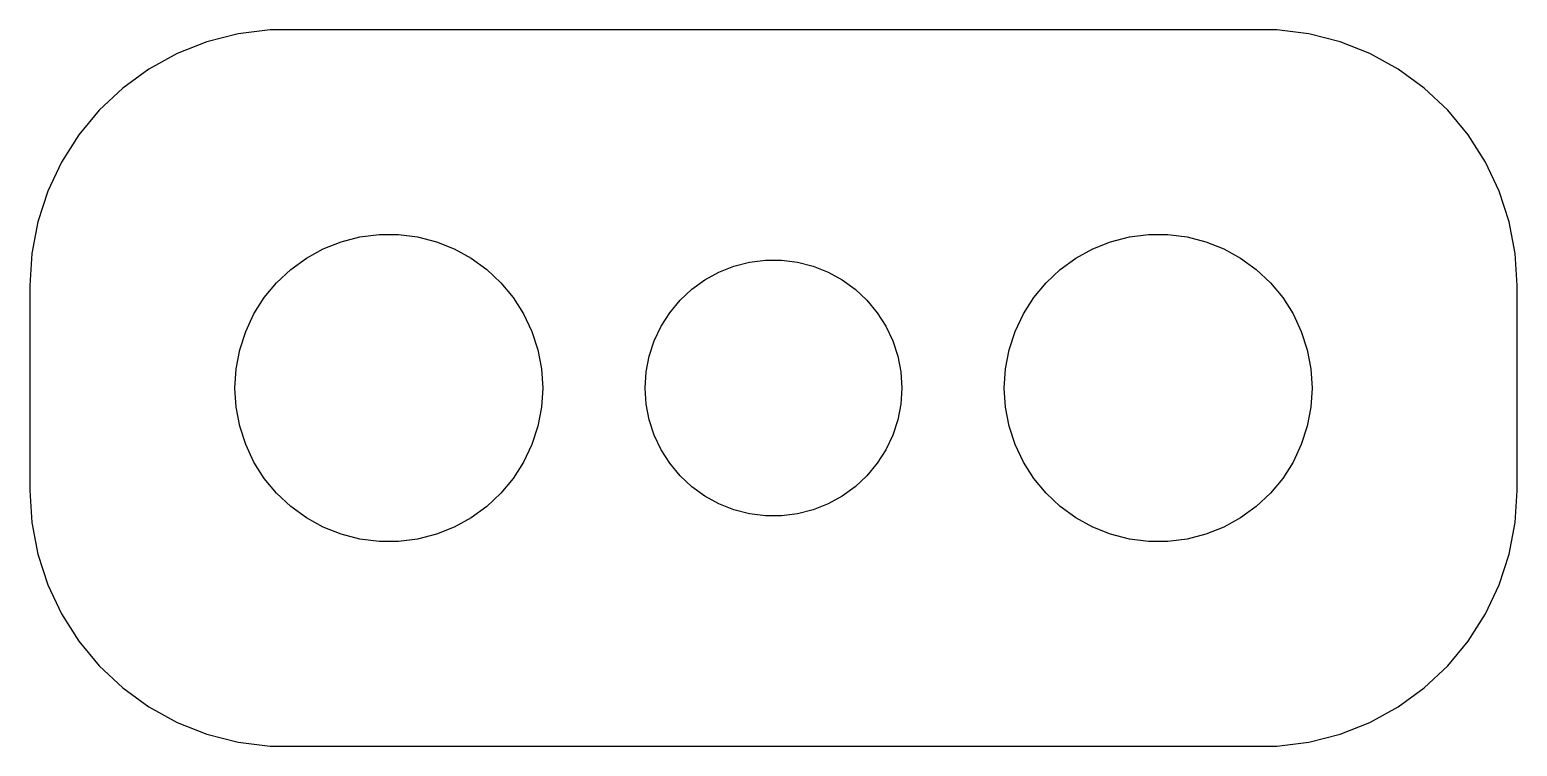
# Model space of a CAD drawing. Header units: metres. Extents: x -14.5 to 14.5, y 17 to 31.
import ezdxf

# ---------------------------------------------------------------- set-up
doc = ezdxf.new("R2010")
doc.units = ezdxf.units.M

msp = doc.modelspace()

# ---------------------------------------------------------------- linework, layer by layer
for p, q in [((-11.0451, 30.7553), (-11.6289, 30.5241)), ((-10.4369, 30.9114), (-11.0451, 30.7553)), ((-9.81395, 30.9901), (-10.4369, 30.9114)), ((9.81395, 30.9901), (-9.81395, 30.9901)), ((10.4369, 30.9114), (9.81395, 30.9901)), ((11.0451, 30.7553), (10.4369, 30.9114)), ((11.6289, 30.5241), (11.0451, 30.7553)), ((-11.6289, 30.5241), (-12.1791, 30.2216)), ((12.1791, 30.2216), (11.6289, 30.5241)), ((-12.1791, 30.2216), (-12.6871, 29.8526)), ((12.6871, 29.8526), (12.1791, 30.2216)), ((-12.6871, 29.8526), (-13.1448, 29.4227)), ((13.1448, 29.4227), (12.6871, 29.8526)), ((-13.1448, 29.4227), (-13.5451, 28.9389)), ((13.5451, 28.9389), (13.1448, 29.4227)), ((-13.5451, 28.9389), (-13.8815, 28.4088)), ((13.8815, 28.4088), (13.5451, 28.9389)), ((-13.8815, 28.4088), (-14.1489, 27.8406)), ((14.1489, 27.8406), (13.8815, 28.4088)), ((-14.1489, 27.8406), (-14.3429, 27.2434)), ((14.3429, 27.2434), (14.1489, 27.8406)), ((-14.3429, 27.2434), (-14.4606, 26.6267)), ((-8.06213, 26.9469), (-7.68837, 26.9941)), ((-7.68837, 26.9941), (-7.31161, 26.9941)), ((-7.31161, 26.9941), (-6.93785, 26.9469)), ((6.93785, 26.9469), (7.31161, 26.9941)), ((7.31161, 26.9941), (7.68837, 26.9941)), ((7.68837, 26.9941), (8.06213, 26.9469)), ((14.4606, 26.6267), (14.3429, 27.2434)), ((-9.10747, 26.533), (-8.77733, 26.7145)), ((-8.77733, 26.7145), (-8.42705, 26.8532)), ((-8.42705, 26.8532), (-8.06213, 26.9469)), ((-6.93785, 26.9469), (-6.57294, 26.8532)), ((-6.57294, 26.8532), (-6.22266, 26.7145)), ((-6.22266, 26.7145), (-5.89252, 26.533)), ((5.89252, 26.533), (6.22266, 26.7145)), ((6.22266, 26.7145), (6.57294, 26.8532)), ((6.57294, 26.8532), (6.93785, 26.9469)), ((8.06213, 26.9469), (8.42705, 26.8532)), ((8.42705, 26.8532), (8.77733, 26.7145)), ((8.77733, 26.7145), (9.10747, 26.533)), ((-14.4606, 26.6267), (-14.5, 26)), ((-9.41226, 26.3115), (-9.10747, 26.533)), ((-5.89252, 26.533), (-5.58772, 26.3115)), ((-0.772537, 26.3776), (-0.468445, 26.4557)), ((-0.468445, 26.4557), (-0.156967, 26.4951)), ((-0.156967, 26.4951), (0.156967, 26.4951)), ((0.156967, 26.4951), (0.468445, 26.4557)), ((0.468445, 26.4557), (0.772537, 26.3776)), ((5.58772, 26.3115), (5.89252, 26.533)), ((9.10747, 26.533), (9.41226, 26.3115)), ((14.5, 26), (14.4606, 26.6267)), ((-9.6869, 26.0536), (-9.41226, 26.3115)), ((-5.58772, 26.3115), (-5.31308, 26.0536)), ((-1.59355, 25.9263), (-1.33955, 26.1108)), ((-1.33955, 26.1108), (-1.06444, 26.2621)), ((-1.06444, 26.2621), (-0.772537, 26.3776)), ((0.772537, 26.3776), (1.06444, 26.2621)), ((1.06444, 26.2621), (1.33955, 26.1108)), ((1.33955, 26.1108), (1.59355, 25.9263)), ((5.31308, 26.0536), (5.58772, 26.3115)), ((9.41226, 26.3115), (9.6869, 26.0536)), ((-14.5, 26), (-14.5, 22)), ((-9.92705, 25.7634), (-9.6869, 26.0536)), ((-5.31308, 26.0536), (-5.07294, 25.7634)), ((-1.82242, 25.7114), (-1.59355, 25.9263)), ((1.59355, 25.9263), (1.82242, 25.7114)), ((5.07294, 25.7634), (5.31308, 26.0536)), ((9.6869, 26.0536), (9.92705, 25.7634)), ((14.5, 22), (14.5, 26)), ((-10.1289, 25.4453), (-9.92705, 25.7634)), ((-5.07294, 25.7634), (-4.87108, 25.4453)), ((-2.02254, 25.4695), (-1.82242, 25.7114)), ((1.82242, 25.7114), (2.02254, 25.4695)), ((4.87108, 25.4453), (5.07294, 25.7634)), ((9.92705, 25.7634), (10.1289, 25.4453)), ((-10.2893, 25.1044), (-10.1289, 25.4453)), ((-4.87108, 25.4453), (-4.71066, 25.1044)), ((-2.19077, 25.2044), (-2.02254, 25.4695)), ((2.02254, 25.4695), (2.19077, 25.2044)), ((4.71066, 25.1044), (4.87108, 25.4453)), ((10.1289, 25.4453), (10.2893, 25.1044)), ((-10.4057, 24.7461), (-10.2893, 25.1044)), ((-4.71066, 25.1044), (-4.59424, 24.7461)), ((-2.32443, 24.9203), (-2.19077, 25.2044)), ((2.19077, 25.2044), (2.32443, 24.9203)), ((4.59424, 24.7461), (4.71066, 25.1044)), ((10.2893, 25.1044), (10.4057, 24.7461)), ((-10.4763, 24.376), (-10.4057, 24.7461)), ((-4.59424, 24.7461), (-4.52365, 24.376)), ((-2.42145, 24.6217), (-2.32443, 24.9203)), ((2.32443, 24.9203), (2.42145, 24.6217)), ((4.52365, 24.376), (4.59424, 24.7461)), ((10.4057, 24.7461), (10.4763, 24.376)), ((-10.5, 24), (-10.4763, 24.376)), ((-4.52365, 24.376), (-4.5, 24)), ((-2.48029, 24.3133), (-2.42145, 24.6217)), ((2.42145, 24.6217), (2.48029, 24.3133)), ((4.5, 24), (4.52365, 24.376)), ((10.4763, 24.376), (10.5, 24)), ((-2.5, 24), (-2.48029, 24.3133)), ((2.48029, 24.3133), (2.5, 24)), ((-10.4763, 23.624), (-10.5, 24)), ((-4.5, 24), (-4.52365, 23.624)), ((-2.48029, 23.6867), (-2.5, 24)), ((2.5, 24), (2.48029, 23.6867)), ((4.52365, 23.624), (4.5, 24)), ((10.5, 24), (10.4763, 23.624)), ((-10.4057, 23.2539), (-10.4763, 23.624)), ((-4.52365, 23.624), (-4.59424, 23.2539)), ((-2.42145, 23.3783), (-2.48029, 23.6867)), ((2.48029, 23.6867), (2.42145, 23.3783)), ((4.59424, 23.2539), (4.52365, 23.624)), ((10.4763, 23.624), (10.4057, 23.2539)), ((-10.2893, 22.8956), (-10.4057, 23.2539)), ((-4.59424, 23.2539), (-4.71066, 22.8956)), ((-2.32443, 23.0797), (-2.42145, 23.3783)), ((2.42145, 23.3783), (2.32443, 23.0797)), ((4.71066, 22.8956), (4.59424, 23.2539)), ((10.4057, 23.2539), (10.2893, 22.8956)), ((-2.19077, 22.7956), (-2.32443, 23.0797)), ((2.32443, 23.0797), (2.19077, 22.7956)), ((-10.1289, 22.5547), (-10.2893, 22.8956)), ((-4.71066, 22.8956), (-4.87108, 22.5547)), ((-2.02254, 22.5305), (-2.19077, 22.7956)), ((2.19077, 22.7956), (2.02254, 22.5305)), ((4.87108, 22.5547), (4.71066, 22.8956)), ((10.2893, 22.8956), (10.1289, 22.5547)), ((-9.92705, 22.2366), (-10.1289, 22.5547)), ((-4.87108, 22.5547), (-5.07294, 22.2366)), ((-1.82242, 22.2886), (-2.02254, 22.5305)), ((2.02254, 22.5305), (1.82242, 22.2886)), ((5.07294, 22.2366), (4.87108, 22.5547)), ((10.1289, 22.5547), (9.92705, 22.2366)), ((-9.6869, 21.9464), (-9.92705, 22.2366)), ((-5.07294, 22.2366), (-5.31308, 21.9464)), ((-1.59355, 22.0737), (-1.82242, 22.2886)), ((-1.33955, 21.8892), (-1.59355, 22.0737)), ((1.59355, 22.0737), (1.33955, 21.8892)), ((1.82242, 22.2886), (1.59355, 22.0737)), ((5.31308, 21.9464), (5.07294, 22.2366)), ((9.92705, 22.2366), (9.6869, 21.9464)), ((-14.5, 22), (-14.4606, 21.3733)), ((-9.41226, 21.6885), (-9.6869, 21.9464)), ((-5.31308, 21.9464), (-5.58772, 21.6885)), ((-1.06444, 21.7379), (-1.33955, 21.8892)), ((1.33955, 21.8892), (1.06444, 21.7379)), ((5.58772, 21.6885), (5.31308, 21.9464)), ((9.6869, 21.9464), (9.41226, 21.6885)), ((14.4606, 21.3733), (14.5, 22)), ((-9.10747, 21.467), (-9.41226, 21.6885)), ((-8.77733, 21.2855), (-9.10747, 21.467)), ((-5.89252, 21.467), (-6.22266, 21.2855)), ((-5.58772, 21.6885), (-5.89252, 21.467)), ((-0.772537, 21.6224), (-1.06444, 21.7379)), ((-0.468445, 21.5443), (-0.772537, 21.6224)), ((-0.156967, 21.5049), (-0.468445, 21.5443)), ((0.156967, 21.5049), (-0.156967, 21.5049)), ((0.468445, 21.5443), (0.156967, 21.5049)), ((0.772537, 21.6224), (0.468445, 21.5443)), ((1.06444, 21.7379), (0.772537, 21.6224)), ((5.89252, 21.467), (5.58772, 21.6885)), ((6.22266, 21.2855), (5.89252, 21.467)), ((9.10747, 21.467), (8.77733, 21.2855)), ((9.41226, 21.6885), (9.10747, 21.467)), ((-14.4606, 21.3733), (-14.3429, 20.7566)), ((-8.42705, 21.1468), (-8.77733, 21.2855)), ((-6.22266, 21.2855), (-6.57294, 21.1468)), ((6.57294, 21.1468), (6.22266, 21.2855)), ((8.77733, 21.2855), (8.42705, 21.1468)), ((14.3429, 20.7566), (14.4606, 21.3733)), ((-8.06213, 21.0531), (-8.42705, 21.1468)), ((-7.68837, 21.0059), (-8.06213, 21.0531)), ((-7.31161, 21.0059), (-7.68837, 21.0059)), ((-6.93785, 21.0531), (-7.31161, 21.0059)), ((-6.57294, 21.1468), (-6.93785, 21.0531)), ((6.93785, 21.0531), (6.57294, 21.1468)), ((7.31161, 21.0059), (6.93785, 21.0531)), ((7.68837, 21.0059), (7.31161, 21.0059)), ((8.06213, 21.0531), (7.68837, 21.0059)), ((8.42705, 21.1468), (8.06213, 21.0531)), ((-14.3429, 20.7566), (-14.1489, 20.1594)), ((14.1489, 20.1594), (14.3429, 20.7566)), ((-14.1489, 20.1594), (-13.8815, 19.5912)), ((13.8815, 19.5912), (14.1489, 20.1594)), ((-13.8815, 19.5912), (-13.5451, 19.0611)), ((13.5451, 19.0611), (13.8815, 19.5912)), ((-13.5451, 19.0611), (-13.1448, 18.5773)), ((13.1448, 18.5773), (13.5451, 19.0611)), ((-13.1448, 18.5773), (-12.6871, 18.1474)), ((12.6871, 18.1474), (13.1448, 18.5773)), ((-12.6871, 18.1474), (-12.1791, 17.7784)), ((12.1791, 17.7784), (12.6871, 18.1474)), ((-12.1791, 17.7784), (-11.6289, 17.4759)), ((11.6289, 17.4759), (12.1791, 17.7784)), ((-11.6289, 17.4759), (-11.0451, 17.2447)), ((11.0451, 17.2447), (11.6289, 17.4759)), ((-11.0451, 17.2447), (-10.4369, 17.0886)), ((10.4369, 17.0886), (11.0451, 17.2447)), ((-10.4369, 17.0886), (-9.81395, 17.0099)), ((-9.81395, 17.0099), (9.81395, 17.0099)), ((9.81395, 17.0099), (10.4369, 17.0886))]:
    msp.add_line(p, q)

doc.saveas('drawing.dxf')
